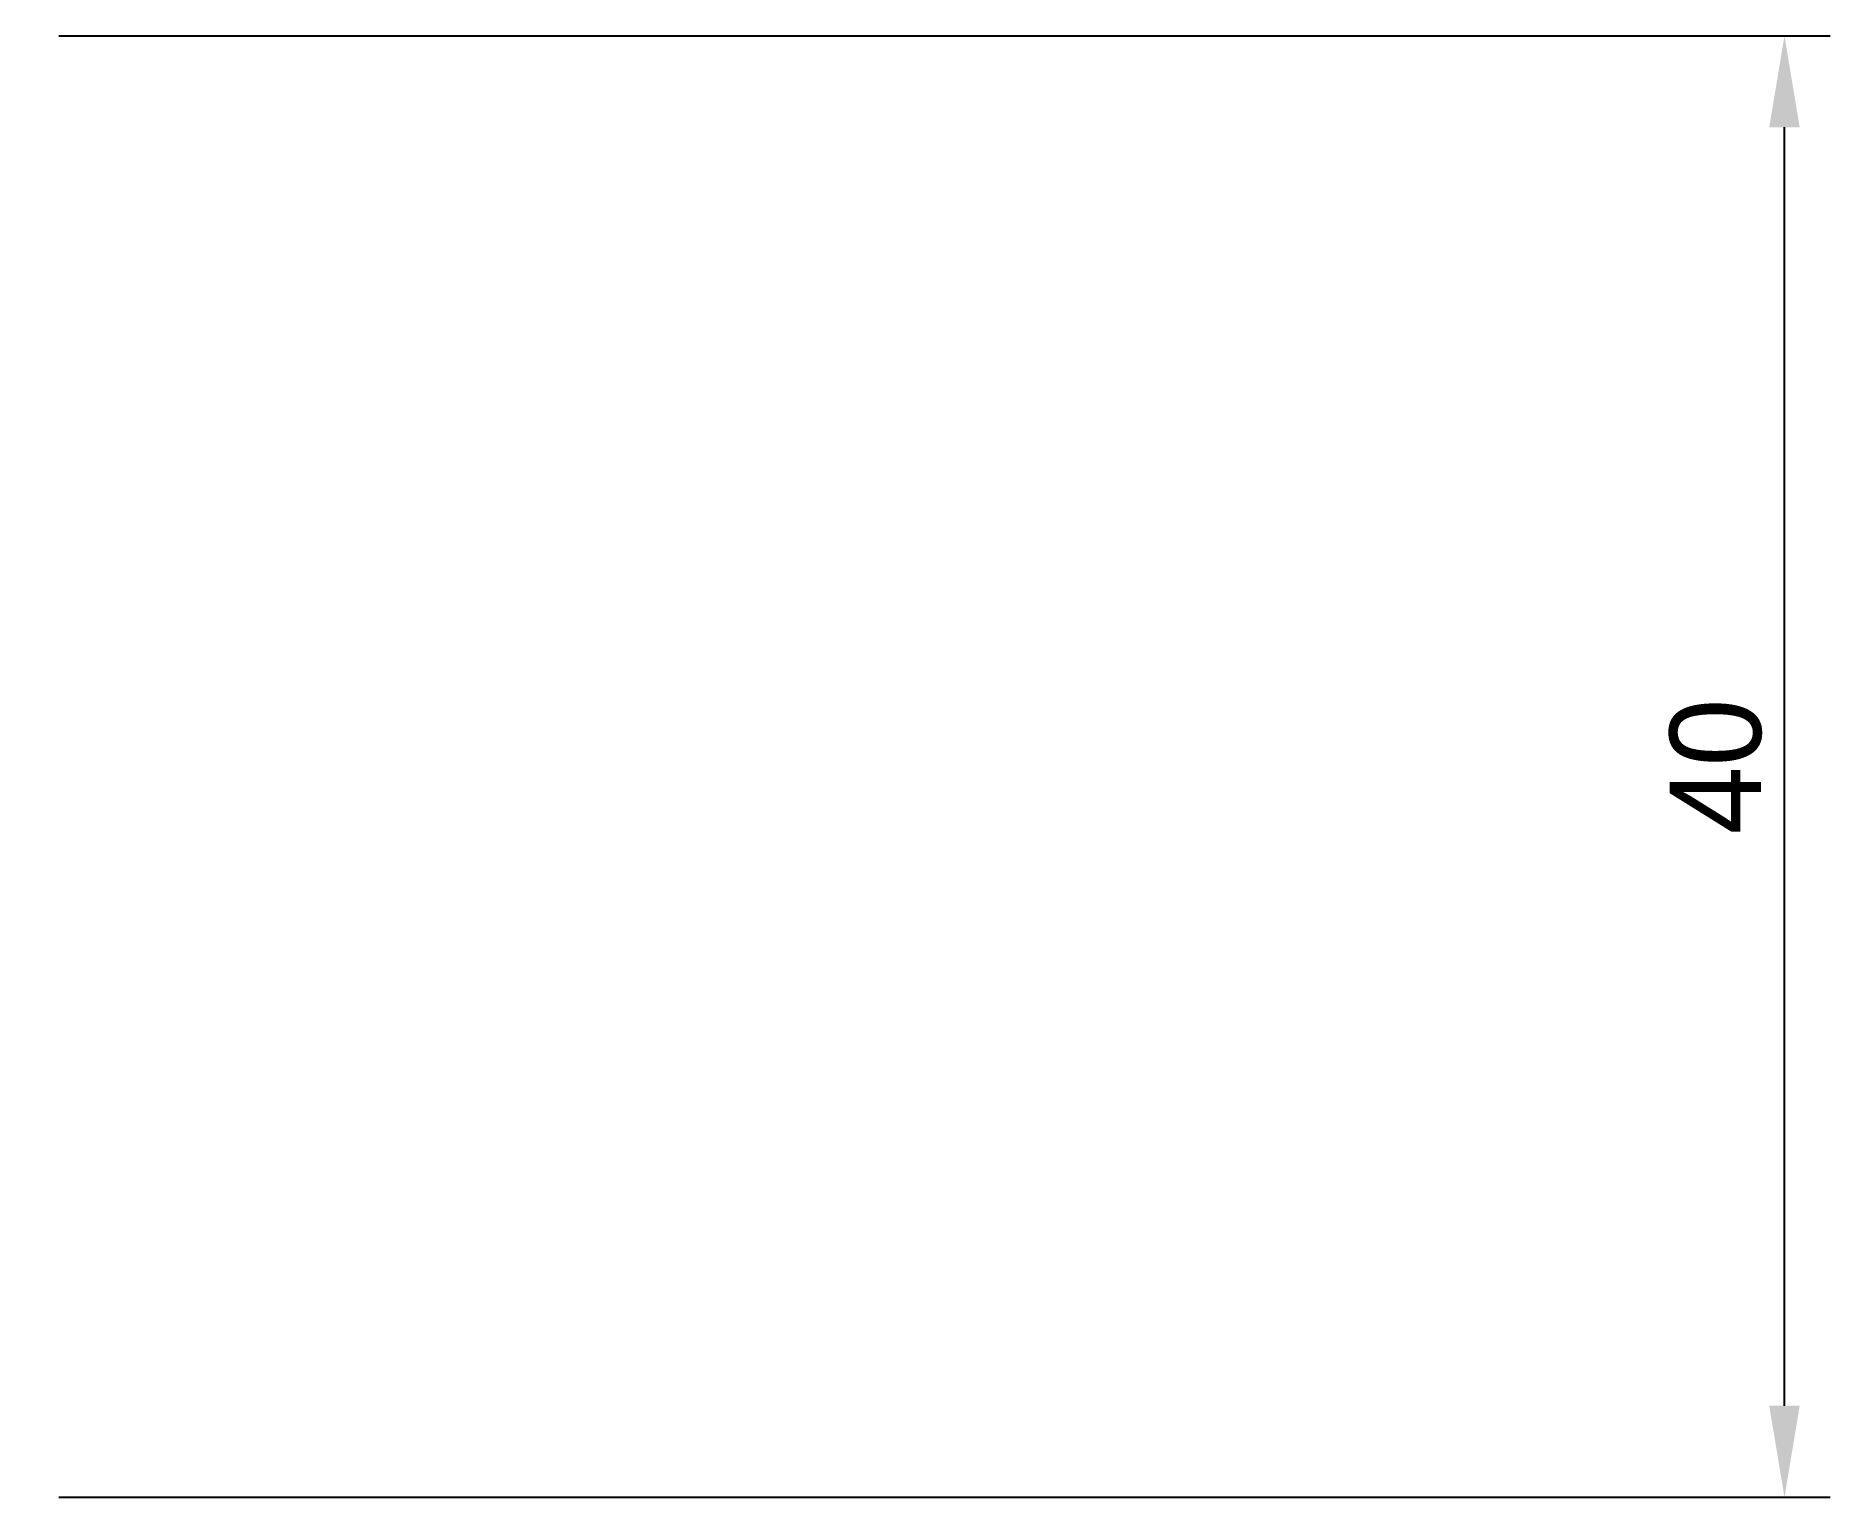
# Model space of a CAD drawing. Header units: millimetres. Extents: x 612.4 to 661.5, y -40 to 0.
import ezdxf

# ---------------------------------------------------------------- set-up
doc = ezdxf.new("R2010")
doc.units = ezdxf.units.MM
doc.dimstyles.new('ISO-25', dxfattribs={"dimtxt": 2.5, "dimasz": 2.5, "dimexe": 1.25, "dimexo": 0.625, "dimtad": 1, "dimtxsty": 'Standard', "dimcen": 2.5, "dimadec": 0, "dimazin": 0, "dimtfac": 1, "dimtmove": 0, "dimatfit": 3, "dimfxl": 1, "dimarcsym": 0})

# ---------------------------------------------------------------- blocks, each defined once
blk = doc.blocks.new('*D25')
at = {"color": 0, "lineweight": -2, "transparency": 16777216}
for p, q in [((613.042, 0), (661.54, 0)), ((660.29, -37.5), (660.29, -2.5)), ((613.042, -40), (661.54, -40))]:
    blk.add_line(p, q, dxfattribs=at)
at = {"color": 0, "transparency": 16777216}
for points in [[(659.873, -2.5), (660.707, -2.5), (660.29, 0)], [(659.873, -37.5), (660.707, -37.5), (660.29, -40)]]:
    blk.add_solid(points, dxfattribs=at)
at = {"layer": 'Defpoints', "color": 0, "transparency": 16777216}
for p in [(612.417, 0, 76.377), (660.29, 0), (612.417, -40, 76.377)]:
    blk.add_point(p, dxfattribs=at)
at = {"color": 0, "transparency": 16777216, "insert": (658.415, -20), "char_height": 2.5, "attachment_point": 5, "rotation": 90}
blk.add_mtext('40', dxfattribs=at)

msp = doc.modelspace()

# ---------------------------------------------------------------- dimensions: what is measured, and where the dimension line sits
dim = msp.add_linear_dim(base=(660.29, 0), p1=(612.417, -40, 76.377), p2=(612.417, 0, 76.377), angle=90, dimstyle='ISO-25')
dim.commit()
dim.dimension.update_dxf_attribs({"geometry": '*D25', "text_midpoint": (658.415, -20)})

doc.saveas('drawing.dxf')
